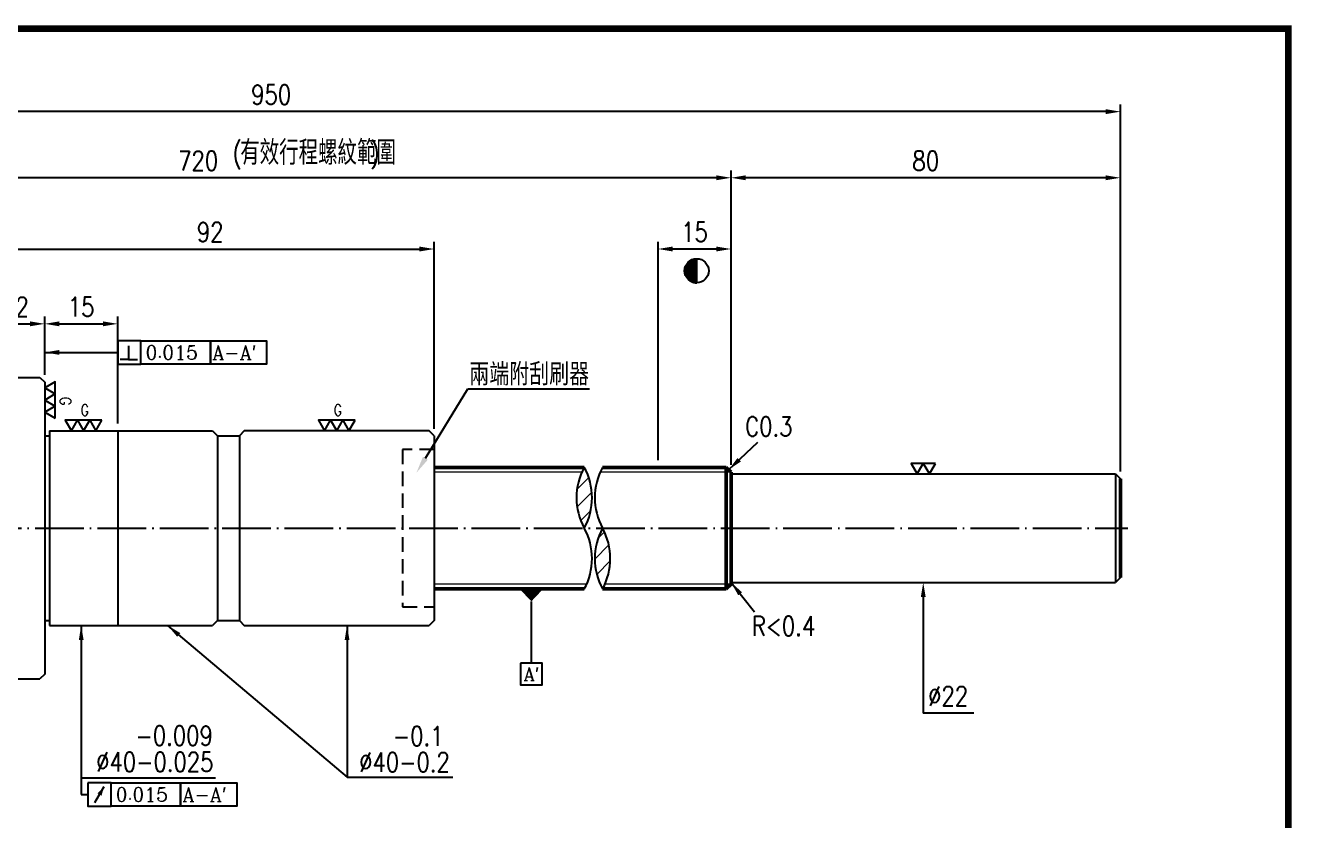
# Model space of a CAD drawing. Header units: millimetres. Extents: x 1056 to 1476, y 85 to 383.
# Drawn here: x 1216.2 to 1476.4, y 219.7 to 383.2 of the extents above; entities that cross this region are included whole.
import ezdxf
from ezdxf.enums import TextEntityAlignment as Align

# ---------------------------------------------------------------- set-up
doc = ezdxf.new("R2010")
doc.units = ezdxf.units.MM
doc.linetypes.add('C', pattern=[2.5625, 2, -0.25, 0.0625, -0.25])
doc.linetypes.add('H', pattern=[0.75, 0.5, -0.25])
for name, color, linetype in [('04', 4, 'Continuous'), ('05', 5, 'H'), ('C', 1, 'C'), ('CK_LEVEL_1', 7, 'Continuous')]:
    doc.layers.add(name, color=color, linetype=linetype)
for name, color, linetype, lineweight in [('AM_5', 3, 'Continuous', 25), ('群組1-AM_0', 7, 'Continuous', 50), ('群組1-AM_5', 3, 'Continuous', 25)]:
    doc.layers.add(name, color=color, linetype=linetype, lineweight=lineweight)
doc.styles.add('ROMANC', font='romanc')
doc.styles.add('SIMPLEX', font='simplex.shx', dxfattribs={"width": 0.8, "height": 4})
doc.styles.get("Standard").update_dxf_attribs({"font": 'txt.shx', "height": 4, "bigfont": 'CHINESET.SHX'})
doc.dimstyles.get("Standard").update_dxf_attribs({"dimscale": 0, "dimtxt": 4, "dimasz": 3, "dimexe": 1.5, "dimexo": 1.5, "dimgap": 1.5, "dimtad": 1, "dimdec": 3, "dimrnd": 0.0005, "dimdsep": 46, "dimtxsty": 'SIMPLEX', "dimcen": 0.09, "dimclrd": 6, "dimclre": 6, "dimclrt": 3, "dimadec": 1, "dimazin": 2, "dimtp": -0.1, "dimtm": 0.2, "dimtfac": 1, "dimtdec": 3, "dimtmove": 2, "dimatfit": 3, "dimfxl": 0, "dimtvp": 0.790698, "dimtolj": 1, "dimarcsym": 0})
doc.dimstyles.new('STANDARD$7', dxfattribs={"dimscale": 0, "dimtxt": 4, "dimasz": 3, "dimexe": 1.5, "dimexo": 1.5, "dimgap": 1.5, "dimtad": 1, "dimdec": 3, "dimrnd": 0.0005, "dimdsep": 46, "dimtxsty": 'SIMPLEX', "dimcen": 0.09, "dimclrd": 6, "dimclre": 6, "dimclrt": 3, "dimadec": 1, "dimazin": 2, "dimtp": -0.1, "dimtm": 0.2, "dimtfac": 1, "dimtdec": 3, "dimtmove": 2, "dimatfit": 3, "dimfxl": 0, "dimtvp": 0.790698, "dimtolj": 1, "dimarcsym": 0})

# ---------------------------------------------------------------- blocks, each defined once
blk = doc.blocks.new('yuju-偏擺')
at = {"layer": '04'}
blk.add_line((1.87, -2.16), (4.37, 2.16), dxfattribs=at)
for points in [[(0, 3.12), (0, -3.12), (6.24, -3.12), (6.24, 3.12)], [(6.24, -3.12), (6.24, 3.12), (24.95, 3.12), (24.95, -3.12)], [(24.95, -3.12), (24.95, 3.12), (40.07, 3.12), (40.07, -3.12)]]:
    blk.add_lwpolyline(points, close=True, dxfattribs=at)
blk.add_lwpolyline([(4.37, 2.16, 0, 1.25, 0), (3.12, 0, 1.25, 1.25, 0)], format="xyseb", dxfattribs=at)
at = {"layer": '04', "style": 'ROMANC'}
for tag, p in [('0.015', (7.47, -1.87)), ("A-A'", (25.43, -1.87))]:
    blk.add_attdef(tag, p, '', height=3.74, dxfattribs=at)
blk = doc.blocks.new("0.015a-a'1")
at = {"lineweight": 0, "xscale": 1.012500000000045, "yscale": 1.012499999999989, "zscale": 1.0125}
blk.add_blockref('yuju-偏擺', (0, 0), dxfattribs=at).add_auto_attribs({"A-A'": "A-A'", '0.015': '0.015'})
blk = doc.blocks.new('*D53')
at = {"layer": 'AM_5', "color": 6, "lineweight": -2}
for p, q in [((1092.3, 292.79), (1092.3, 366.91)), ((1441.23, 291.44), (1441.23, 366.91)), ((1438.23, 365.41), (1095.3, 365.41))]:
    blk.add_line(p, q, dxfattribs=at)
at = {"layer": 'AM_5', "color": 6}
for points in [[(1095.3, 365.91), (1095.3, 364.91), (1092.3, 365.41)], [(1438.23, 365.91), (1438.23, 364.91), (1441.23, 365.41)]]:
    blk.add_solid(points, dxfattribs=at)
at = {"layer": 'Defpoints', "color": 0}
for p in [(1092.3, 365.41), (1092.3, 291.29), (1441.23, 289.94)]:
    blk.add_point(p, dxfattribs=at)
at = {"layer": 'AM_5', "color": 3, "insert": (1266.76, 368.91), "char_height": 4, "attachment_point": 5, "style": 'SIMPLEX'}
blk.add_mtext('\\A1;950', dxfattribs=at)
blk = doc.blocks.new('*D54')
at = {"layer": 'AM_5', "color": 6, "lineweight": -2}
for p, q in [((1142.3, 293.79), (1142.3, 353.31)), ((1358.23, 351.81), (1145.3, 351.81)), ((1361.23, 292.79), (1361.23, 353.31))]:
    blk.add_line(p, q, dxfattribs=at)
at = {"layer": 'AM_5', "color": 6}
for points in [[(1145.3, 352.31), (1145.3, 351.31), (1142.3, 351.81)], [(1358.23, 352.31), (1358.23, 351.31), (1361.23, 351.81)]]:
    blk.add_solid(points, dxfattribs=at)
at = {"layer": 'Defpoints', "color": 0}
for p in [(1142.3, 351.81), (1142.3, 292.29), (1361.23, 291.29)]:
    blk.add_point(p, dxfattribs=at)
at = {"layer": 'AM_5', "color": 3, "insert": (1251.76, 355.31), "char_height": 4, "attachment_point": 5, "style": 'SIMPLEX'}
blk.add_mtext('\\A1;720', dxfattribs=at)
blk = doc.blocks.new('*D50')
at = {"layer": 'AM_5', "color": 6, "lineweight": -2}
for p, q in [((1208.21, 311.29), (1208.21, 338.67)), ((1300.21, 300.19), (1300.21, 338.67)), ((1211.21, 337.17), (1297.21, 337.17))]:
    blk.add_line(p, q, dxfattribs=at)
at = {"layer": 'AM_5', "color": 6}
for points in [[(1211.21, 337.67), (1211.21, 336.67), (1208.21, 337.17)], [(1297.21, 337.67), (1297.21, 336.67), (1300.21, 337.17)]]:
    blk.add_solid(points, dxfattribs=at)
at = {"layer": 'Defpoints', "color": 0}
for p in [(1300.21, 337.17), (1208.21, 309.79), (1300.21, 298.69)]:
    blk.add_point(p, dxfattribs=at)
at = {"layer": 'AM_5', "color": 3, "insert": (1254.21, 340.67), "char_height": 4, "attachment_point": 5, "style": 'SIMPLEX'}
blk.add_mtext('\\A1;92', dxfattribs=at)
blk = doc.blocks.new('*D51')
at = {"layer": 'AM_5', "color": 6, "lineweight": -2}
for p, q in [((1208.21, 311.29), (1208.21, 323.29)), ((1220.21, 311.29), (1220.21, 323.29)), ((1211.21, 321.79), (1217.21, 321.79))]:
    blk.add_line(p, q, dxfattribs=at)
at = {"layer": 'AM_5', "color": 6}
for points in [[(1211.21, 322.29), (1211.21, 321.29), (1208.21, 321.79)], [(1217.21, 322.29), (1217.21, 321.29), (1220.21, 321.79)]]:
    blk.add_solid(points, dxfattribs=at)
at = {"layer": 'Defpoints', "color": 0}
for p in [(1220.21, 321.79), (1208.21, 309.79), (1220.21, 309.79)]:
    blk.add_point(p, dxfattribs=at)
at = {"layer": 'AM_5', "color": 3, "insert": (1214.21, 325.29), "char_height": 4, "attachment_point": 5, "style": 'SIMPLEX'}
blk.add_mtext('\\A1;12', dxfattribs=at)
blk = doc.blocks.new('*D52')
at = {"layer": 'AM_5', "color": 6, "lineweight": -2}
for p, q in [((1220.21, 311.29), (1220.21, 323.29)), ((1235.21, 301.29), (1235.21, 323.29)), ((1223.21, 321.79), (1232.21, 321.79))]:
    blk.add_line(p, q, dxfattribs=at)
at = {"layer": 'AM_5', "color": 6}
for points in [[(1223.21, 322.29), (1223.21, 321.29), (1220.21, 321.79)], [(1232.21, 322.29), (1232.21, 321.29), (1235.21, 321.79)]]:
    blk.add_solid(points, dxfattribs=at)
at = {"layer": 'Defpoints', "color": 0}
for p in [(1235.21, 321.79), (1220.21, 309.79), (1235.21, 299.79)]:
    blk.add_point(p, dxfattribs=at)
at = {"layer": 'AM_5', "color": 3, "insert": (1227.71, 325.29), "char_height": 4, "attachment_point": 5, "style": 'SIMPLEX'}
blk.add_mtext('\\A1;15', dxfattribs=at)
blk = doc.blocks.new('*D55')
at = {"layer": 'Defpoints', "color": 0}
for p in [(1346.23, 337.17), (1346.23, 292.29), (1361.23, 291.29)]:
    blk.add_point(p, dxfattribs=at)
at = {"layer": '群組1-AM_5', "color": 6, "lineweight": -2}
for p, q in [((1346.23, 293.79), (1346.23, 338.67)), ((1361.23, 292.79), (1361.23, 338.67)), ((1358.23, 337.17), (1349.23, 337.17))]:
    blk.add_line(p, q, dxfattribs=at)
at = {"layer": '群組1-AM_5', "color": 6}
for points in [[(1349.23, 337.67), (1349.23, 336.67), (1346.23, 337.17)], [(1358.23, 337.67), (1358.23, 336.67), (1361.23, 337.17)]]:
    blk.add_solid(points, dxfattribs=at)
at = {"layer": '群組1-AM_5', "color": 3, "insert": (1353.73, 340.67), "char_height": 4, "attachment_point": 5, "style": 'SIMPLEX'}
blk.add_mtext('\\A1;15', dxfattribs=at)
blk = doc.blocks.new('*X44')
at = {"color": 0}
for p, q in [((509.52, 88.35), (512.19, 88.35)), ((509.58, 88.4), (512.19, 88.4)), ((509.64, 88.45), (512.19, 88.45)), ((509.7, 88.5), (512.19, 88.5)), ((509.76, 88.55), (512.19, 88.55)), ((509.83, 88.6), (512.19, 88.6)), ((509.9, 88.65), (512.19, 88.65)), ((509.97, 88.7), (512.19, 88.7)), ((510.05, 88.75), (512.19, 88.75)), ((510.13, 88.8), (512.19, 88.8)), ((510.22, 88.85), (512.19, 88.85)), ((510.31, 88.9), (512.19, 88.9)), ((510.41, 88.95), (512.19, 88.95)), ((510.51, 89), (512.19, 89)), ((510.62, 89.05), (512.19, 89.05)), ((510.75, 89.1), (512.19, 89.1)), ((510.89, 89.15), (512.19, 89.15)), ((511.04, 89.2), (512.19, 89.2)), ((511.22, 89.25), (512.19, 89.25)), ((511.45, 89.3), (512.19, 89.3)), ((511.81, 89.35), (512.19, 89.35)), ((508.19, 85.6), (512.19, 85.6)), ((508.19, 85.55), (512.19, 85.55)), ((508.19, 85.5), (512.19, 85.5)), ((508.19, 85.45), (512.19, 85.45)), ((508.19, 85.4), (512.19, 85.4)), ((508.19, 85.35), (512.19, 85.35)), ((508.19, 85.3), (512.19, 85.3)), ((508.19, 85.25), (512.19, 85.25)), ((508.19, 85.2), (512.19, 85.2)), ((508.19, 85.15), (512.19, 85.15)), ((508.2, 85.7), (512.19, 85.7)), ((508.2, 85.65), (512.19, 85.65)), ((508.2, 85.1), (512.19, 85.1)), ((508.2, 85.05), (512.19, 85.05)), ((508.2, 85), (512.19, 85)), ((508.21, 85.8), (512.19, 85.8)), ((508.21, 85.75), (512.19, 85.75)), ((508.21, 84.95), (512.19, 84.95)), ((508.21, 84.9), (512.19, 84.9)), ((508.22, 85.9), (512.19, 85.9)), ((508.22, 85.85), (512.19, 85.85)), ((508.22, 84.85), (512.19, 84.85)), ((508.23, 85.95), (512.19, 85.95)), ((508.23, 84.8), (512.19, 84.8)), ((508.23, 84.75), (512.19, 84.75)), ((508.24, 86), (512.19, 86)), ((508.24, 84.7), (512.19, 84.7)), ((508.25, 86.1), (512.19, 86.1)), ((508.25, 86.05), (512.19, 86.05)), ((508.25, 84.65), (512.19, 84.65)), ((508.26, 86.15), (512.19, 86.15)), ((508.26, 84.6), (512.19, 84.6)), ((508.27, 86.2), (512.19, 86.2)), ((508.27, 84.55), (512.19, 84.55)), ((508.28, 84.5), (512.19, 84.5)), ((508.29, 86.25), (512.19, 86.25)), ((508.29, 84.45), (512.19, 84.45)), ((508.3, 86.3), (512.19, 86.3)), ((508.31, 86.35), (512.19, 86.35)), ((508.31, 84.4), (512.19, 84.4)), ((508.32, 86.4), (512.19, 86.4)), ((508.32, 84.35), (512.19, 84.35)), ((508.33, 84.3), (512.19, 84.3)), ((508.34, 86.45), (512.19, 86.45)), ((508.35, 86.5), (512.19, 86.5)), ((508.35, 84.25), (512.19, 84.25)), ((508.36, 84.2), (512.19, 84.2)), ((508.37, 86.55), (512.19, 86.55)), ((508.38, 86.6), (512.19, 86.6)), ((508.38, 84.15), (512.19, 84.15)), ((508.4, 86.65), (512.19, 86.65)), ((508.42, 86.7), (512.19, 86.7)), ((508.43, 86.75), (512.19, 86.75)), ((508.45, 86.8), (512.19, 86.8)), ((508.47, 86.85), (512.19, 86.85)), ((508.49, 86.9), (512.19, 86.9)), ((508.51, 86.95), (512.19, 86.95)), ((508.54, 87), (512.19, 87)), ((508.56, 87.05), (512.19, 87.05)), ((508.58, 87.1), (512.19, 87.1)), ((508.61, 87.15), (512.19, 87.15)), ((508.63, 87.2), (512.19, 87.2)), ((508.66, 87.25), (512.19, 87.25)), ((508.68, 87.3), (512.19, 87.3)), ((508.71, 87.35), (512.19, 87.35)), ((508.74, 87.4), (512.19, 87.4)), ((508.77, 87.45), (512.19, 87.45)), ((508.8, 87.5), (512.19, 87.5)), ((508.83, 87.55), (512.19, 87.55)), ((508.87, 87.6), (512.19, 87.6)), ((508.9, 87.65), (512.19, 87.65)), ((508.94, 87.7), (512.19, 87.7)), ((508.97, 87.75), (512.19, 87.75)), ((509.01, 87.8), (512.19, 87.8)), ((509.05, 87.85), (512.19, 87.85)), ((509.09, 87.9), (512.19, 87.9)), ((509.13, 87.95), (512.19, 87.95)), ((509.18, 88), (512.19, 88)), ((509.22, 88.05), (512.19, 88.05)), ((509.27, 88.1), (512.19, 88.1)), ((509.31, 88.15), (512.19, 88.15)), ((509.36, 88.2), (512.19, 88.2)), ((509.41, 88.25), (512.19, 88.25)), ((509.47, 88.3), (512.19, 88.3)), ((508.39, 84.1), (512.19, 84.1)), ((508.41, 84.05), (512.19, 84.05)), ((508.43, 84), (512.19, 84)), ((508.45, 83.95), (512.19, 83.95)), ((508.47, 83.9), (512.19, 83.9)), ((508.49, 83.85), (512.19, 83.85)), ((508.51, 83.8), (512.19, 83.8)), ((508.53, 83.75), (512.19, 83.75)), ((508.55, 83.7), (512.19, 83.7)), ((508.57, 83.65), (512.19, 83.65)), ((508.6, 83.6), (512.19, 83.6)), ((508.62, 83.55), (512.19, 83.55)), ((508.65, 83.5), (512.19, 83.5)), ((508.68, 83.45), (512.19, 83.45)), ((508.7, 83.4), (512.19, 83.4)), ((508.73, 83.35), (512.19, 83.35)), ((508.76, 83.3), (512.19, 83.3)), ((508.79, 83.25), (512.19, 83.25)), ((508.83, 83.2), (512.19, 83.2)), ((508.86, 83.15), (512.19, 83.15)), ((508.89, 83.1), (512.19, 83.1)), ((508.93, 83.05), (512.19, 83.05)), ((508.96, 83), (512.19, 83)), ((509, 82.95), (512.19, 82.95)), ((509.04, 82.9), (512.19, 82.9)), ((509.08, 82.85), (512.19, 82.85)), ((509.12, 82.8), (512.19, 82.8)), ((509.16, 82.75), (512.19, 82.75)), ((509.21, 82.7), (512.19, 82.7)), ((509.25, 82.65), (512.19, 82.65)), ((509.3, 82.6), (512.19, 82.6)), ((509.35, 82.55), (512.19, 82.55)), ((509.4, 82.5), (512.19, 82.5)), ((509.45, 82.45), (512.19, 82.45)), ((509.5, 82.4), (512.19, 82.4)), ((509.56, 82.35), (512.19, 82.35)), ((509.62, 82.3), (512.19, 82.3)), ((509.68, 82.25), (512.19, 82.25)), ((509.74, 82.2), (512.19, 82.2)), ((509.81, 82.15), (512.19, 82.15)), ((509.88, 82.1), (512.19, 82.1)), ((509.95, 82.05), (512.19, 82.05)), ((510.03, 82), (512.19, 82)), ((510.11, 81.95), (512.19, 81.95)), ((510.19, 81.9), (512.19, 81.9)), ((510.28, 81.85), (512.19, 81.85)), ((510.38, 81.8), (512.19, 81.8)), ((510.48, 81.75), (512.19, 81.75)), ((510.59, 81.7), (512.19, 81.7)), ((510.71, 81.65), (512.19, 81.65)), ((510.84, 81.6), (512.19, 81.6)), ((510.99, 81.55), (512.19, 81.55)), ((511.17, 81.5), (512.19, 81.5)), ((511.38, 81.45), (512.19, 81.45)), ((511.68, 81.4), (512.19, 81.4))]:
    blk.add_line(p, q, dxfattribs=at)
blk = doc.blocks.new('3')
at = {"color": 3}
blk.add_line((0, -3.17), (0, 3.9), dxfattribs=at)
blk.add_circle((0, 0.37), 3.53, dxfattribs=at)
at = {"color": 3, "xscale": 0.8837036040517887, "yscale": 0.8837036040515329, "zscale": 0.8837036040515802}
blk.add_blockref('*X44', (-452.62, -75.07), dxfattribs=at)
blk = doc.blocks.new('*D57')
at = {"layer": 'CK_LEVEL_1', "color": 6, "lineweight": -2}
for p, q in [((1361.23, 292.79), (1361.23, 353.31)), ((1438.23, 351.81), (1364.23, 351.81)), ((1441.23, 291.44), (1441.23, 353.31))]:
    blk.add_line(p, q, dxfattribs=at)
at = {"layer": 'CK_LEVEL_1', "color": 6}
for points in [[(1364.23, 352.31), (1364.23, 351.31), (1361.23, 351.81)], [(1438.23, 352.31), (1438.23, 351.31), (1441.23, 351.81)]]:
    blk.add_solid(points, dxfattribs=at)
at = {"layer": 'Defpoints', "color": 0}
for p in [(1361.23, 351.81), (1361.23, 291.29), (1441.23, 289.94)]:
    blk.add_point(p, dxfattribs=at)
at = {"layer": 'CK_LEVEL_1', "color": 3, "insert": (1401.23, 355.31), "char_height": 4, "attachment_point": 5, "style": 'SIMPLEX'}
blk.add_mtext('\\A1;80', dxfattribs=at)

msp = doc.modelspace()

# ---------------------------------------------------------------- hatches: boundary and pattern name
at = {"lineweight": 0}
h = msp.add_hatch(dxfattribs=at)
h.set_pattern_fill('ANSI31', color=4, scale=0.8, style=0)
h.set_pattern_definition([(45, (-503.6456, -11.6355), (-1.7960512, 1.7960512), [])])
h.paths.add_polyline_path([(1331.0821, 279.7929, 0.23349031), (1331.576, 291.2929), (1330.5882, 291.2929, 0.23349031)])
h.paths.add_polyline_path([(1334.8294, 279.7929, 0.23349031), (1334.3355, 268.2929), (1335.3233, 268.2929, 0.23349031)])

# ---------------------------------------------------------------- linework, layer by layer
for p, q in [((1209.2096, 310.7929), (1219.2096, 310.7929)), ((1219.2096, 310.7929), (1220.2096, 309.7929)), ((1220.2096, 309.7929), (1220.2096, 249.7929)), ((1221.2096, 299.7929), (1221.2096, 259.7929)), ((1221.2096, 299.7929), (1235.2096, 299.7929)), ((1235.2096, 299.7929), (1235.2096, 259.7929)), ((1254.7096, 299.7929), (1255.7096, 298.7929)), ((1261.2096, 299.7929), (1260.2096, 298.7929)), ((1300.2096, 298.7929), (1299.2096, 299.7929)), ((1220.2096, 298.7929), (1221.2096, 298.7929)), ((1255.7096, 298.7929), (1255.7096, 260.7929)), ((1255.7096, 298.7929), (1260.2096, 298.7929)), ((1260.2096, 298.7929), (1260.2096, 260.7929)), ((1300.2096, 298.7929), (1300.2096, 260.7929)), ((1361.2337, 290.9429), (1440.2337, 290.9429)), ((1361.2337, 268.6429), (1440.2337, 268.6429)), ((1220.2096, 260.7929), (1221.2096, 260.7929)), ((1255.7096, 260.7929), (1254.7096, 259.7929)), ((1255.7096, 260.7929), (1260.2096, 260.7929)), ((1260.2096, 260.7929), (1261.2096, 259.7929)), ((1300.2096, 260.7929), (1299.2096, 259.7929)), ((1221.2096, 259.7929), (1235.2096, 259.7929)), ((1209.2096, 248.7929), (1219.2096, 248.7929)), ((1220.2096, 249.7929), (1219.2096, 248.7929))]:
    msp.add_line(p, q)
at = {"color": 6}
for p, q in [((1298.4329, 294.1649), (1307.1845, 308.4429)), ((1307.1845, 308.4429), (1308.3531, 308.4429)), ((1308.3531, 308.4429), (1332.1456, 308.4429)), ((1227.7096, 228.4484), (1227.7096, 225.029)), ((1227.7096, 228.4484), (1228.7076, 228.4484)), ((1228.7076, 228.4484), (1255.2996, 228.4484)), ((1282.3517, 228.5992), (1283.9249, 228.5992)), ((1282.3517, 228.5992), (1285.8517, 228.5992)), ((1283.9249, 228.5992), (1304.0391, 228.5992)), ((1227.7096, 225.029), (1229.0794, 225.029))]:
    msp.add_line(p, q, dxfattribs=at)
at = {"color": 4, "lineweight": 0}
for p, q in [((1330.5882, 291.2929), (1300.2096, 291.2929)), ((1361.2337, 291.2929), (1334.3355, 291.2929)), ((1331.576, 268.2929), (1300.2096, 268.2929)), ((1361.2337, 268.2929), (1335.3233, 268.2929))]:
    msp.add_line(p, q, dxfattribs=at)
at = {"const_width": 1.3946}
msp.add_lwpolyline([(1056.2803, 85.2957), (1475.7386, 85.2957), (1475.7386, 382.4567), (1056.2803, 382.4567)], close=True, dxfattribs=at)
at = {"color": 3}
for points in [[(1222.3823, 307.3857), (1222.3823, 309.8945), (1220.2096, 308.6401)], [(1222.3823, 304.8768), (1222.3823, 307.3857), (1220.2096, 306.1313)], [(1222.3823, 302.368), (1222.3823, 304.8768), (1220.2096, 303.6224)], [(1226.9552, 301.9656), (1224.4464, 301.9656), (1225.7008, 299.7929)], [(1229.464, 301.9656), (1226.9552, 301.9656), (1228.2096, 299.7929)], [(1231.9728, 301.9656), (1229.464, 301.9656), (1230.7184, 299.7929)], [(1278.9552, 301.9656), (1276.4464, 301.9656), (1277.7008, 299.7929)], [(1281.464, 301.9656), (1278.9552, 301.9656), (1280.2096, 299.7929)], [(1283.9728, 301.9656), (1281.464, 301.9656), (1282.7184, 299.7929)], [(1400.7337, 293.1156), (1398.2249, 293.1156), (1399.4793, 290.9429)], [(1403.2425, 293.1156), (1400.7337, 293.1156), (1401.9881, 290.9429)]]:
    msp.add_lwpolyline(points, close=True, dxfattribs=at)
at = {"color": 6}
msp.add_solid([(1298.9296, 293.859), (1297.9362, 294.4708), (1296.5975, 291.1847)], dxfattribs=at)
at = {"layer": '04'}
for p, q in [((1237.4282, 317.2989), (1237.4282, 314.4834)), ((1237.4282, 314.4834), (1235.7042, 314.4834)), ((1237.4282, 314.4834), (1239.2517, 314.4834)), ((1320.2096, 252.064), (1320.2096, 264.7425))]:
    msp.add_line(p, q, dxfattribs=at)
for points in [[(1235.2096, 318.2985), (1235.2096, 313.534), (1239.9742, 313.534), (1239.9742, 318.2985)], [(1239.9742, 313.534), (1239.9742, 318.2985), (1254.2679, 318.2985), (1254.2679, 313.534)], [(1254.2679, 313.534), (1254.2679, 318.2985), (1265.8164, 318.2985), (1265.8164, 313.534)], [(1317.968, 252.064), (1317.968, 247.5807), (1322.4512, 247.5807), (1322.4512, 252.064)]]:
    msp.add_lwpolyline(points, close=True, dxfattribs=at)
msp.add_lwpolyline([(1320.2096, 264.7425, 0, 4.8419, 0), (1320.2096, 267.2929, 4.8419, 4.8419, 0)], format="xyseb", dxfattribs=at)
at = {"layer": '05', "ltscale": 6}
for p, q in [((1293.7096, 295.9429), (1293.7096, 263.6429)), ((1300.2096, 295.9429), (1293.7096, 295.9429)), ((1293.7096, 263.6429), (1300.2096, 263.6429))]:
    msp.add_line(p, q, dxfattribs=at)
at = {"layer": 'C', "ltscale": 5}
msp.add_line((1090.0994, 279.7929), (1442.7885, 279.7929), dxfattribs=at)
at = {"layer": 'CK_LEVEL_1'}
for p, q in [((1235.2096, 299.7929), (1254.7096, 299.7929)), ((1299.2096, 299.7929), (1261.2096, 299.7929)), ((1440.2337, 290.9429), (1441.2337, 289.9429)), ((1440.2337, 290.9429), (1440.2337, 268.6429)), ((1441.2337, 269.6429), (1440.2337, 268.6429)), ((1235.2096, 259.7929), (1254.7096, 259.7929)), ((1261.2096, 259.7929), (1299.2096, 259.7929))]:
    msp.add_line(p, q, dxfattribs=at)
at = {"layer": 'CK_LEVEL_1', "color": 6}
for p in [(1400.7337, 265.6429), (1411.1011, 241.7835)]:
    msp.add_line(p, (1400.7337, 241.7835), dxfattribs=at)
at = {"layer": 'CK_LEVEL_1'}
for centre, start, end in [((1342.477, 286.0429), 151.255643, 208.744357), ((1319.6872, 286.0429), 331.255643, 28.744357), ((1346.2243, 286.0429), 151.255643, 208.744357), ((1319.6872, 273.5429), 331.255643, 28.744357), ((1346.2243, 273.5429), 151.255643, 208.744357), ((1323.4345, 273.5429), 331.255643, 28.744357)]:
    msp.add_arc(centre, 12.9964, start, end, dxfattribs=at)
at = {"layer": 'CK_LEVEL_1', "color": 6}
msp.add_solid([(1400.2337, 265.6429), (1401.2337, 265.6429), (1400.7337, 268.6429)], dxfattribs=at)
at = {"layer": '群組1-AM_0'}
for p, q in [((1300.2096, 292.2929), (1331.0821, 292.2929)), ((1334.8294, 292.2929), (1360.2337, 292.2929)), ((1360.2337, 292.2929), (1360.2337, 267.2929)), ((1360.2337, 292.2929), (1361.2337, 291.2929)), ((1361.2337, 291.2929), (1361.2337, 268.2929)), ((1441.2337, 289.9429), (1441.2337, 269.6429)), ((1361.2337, 268.2929), (1360.2337, 267.2929)), ((1300.2096, 267.2929), (1331.0821, 267.2929)), ((1334.8294, 267.2929), (1360.2337, 267.2929))]:
    msp.add_line(p, q, dxfattribs=at)

# ---------------------------------------------------------------- block references
at = {"lineweight": 0, "xscale": 0.7544900000000325, "yscale": 0.7544899999999757, "zscale": 0.75449}
msp.add_blockref("0.015a-a'1", (1229.0794, 225.029), dxfattribs=at)
at = {"layer": 'CK_LEVEL_1', "lineweight": 0, "xscale": 0.7000000000000455, "yscale": 0.6999999999999886, "zscale": 0.7}
msp.add_blockref('3', (1354.1764, 332.4467), dxfattribs=at)

# ---------------------------------------------------------------- texts
at = {"style": 'SIMPLEX', "width": 0.8}
msp.add_text('(           )', height=4, dxfattribs=at).set_placement((1258.7862, 354.8926))
at = {"width": 0.8}
msp.add_text('有效行程螺紋範圍', height=5, dxfattribs=at).set_placement((1260.3845, 354.4802))
at = {"color": 3, "width": 0.9}
msp.add_text('兩端附刮刷器', height=4.56237, dxfattribs=at).set_placement((1307.4464, 309.136))
at = {"color": 3, "style": 'SIMPLEX', "width": 0.8}
msp.add_text('G', height=2.3249, rotation=270, dxfattribs=at).set_placement((1224.4812, 306.7369), align=Align.MIDDLE_LEFT)
for p in [(1227.604, 304.0645), (1279.604, 304.0645)]:
    msp.add_text('G', height=2.3249, dxfattribs=at).set_placement(p, align=Align.MIDDLE_LEFT)
at = {"layer": '04', "style": 'ROMANC'}
for tag, p, s, height in [('0.015', (1240.9176, 314.4851), '0.00', 2.85875), ("A-A'", (1254.635, 314.4851), 'A', 2.8587), ("A'", (1318.5957, 248.4757), 'A', 2.6899)]:
    msp.add_attdef(tag, p, s, height=height, dxfattribs=at)
at = {"layer": 'CK_LEVEL_1', "color": 3, "char_height": 4, "width": 11.78141, "attachment_point": 1, "style": 'SIMPLEX'}
for s, insert in [('C0.3', (1364.1248, 302.6876)), ('R<0.4', (1365.5313, 261.672))]:
    msp.add_mtext(s, dxfattribs=dict(at, insert=insert))
at = {"layer": 'CK_LEVEL_1', "color": 3, "char_height": 4, "attachment_point": 9, "style": 'SIMPLEX'}
for s, insert in [('%%C22', (1409.9392, 243.2597)), ('-0.009', (1254.7387, 235.1332)), ('-0.1', (1302.1424, 235.0507)), ('%%c40-0.025', (1254.9072, 229.749)), ('%%c40-0.2', (1303.4643, 229.6935))]:
    msp.add_mtext(s, dxfattribs=dict(at, insert=insert))

# ---------------------------------------------------------------- dimensions: what is measured, and where the dimension line sits
at = {"layer": 'AM_5'}
for base, p1, p2, text, picture, middle in [((1092.2962, 365.4146), (1441.2337, 289.9429), (1092.2962, 291.2929), '950', '*D53', (1266.7649, 365.4146)), ((1142.2962, 351.808), (1361.2337, 291.2929), (1142.2962, 292.2929), '720', '*D54', (1251.7649, 351.808))]:
    dim = msp.add_linear_dim(base=base, p1=p1, p2=p2, text=text, dimstyle='Standard', override={"dimscale": 1, "dimrnd": 0, "dimadec": 3, "dimtmove": 0}, dxfattribs=at)
    dim.commit()
    dim.dimension.update_dxf_attribs({"geometry": picture, "text_midpoint": middle, "dimtype": 160})
dim = msp.add_linear_dim(base=(1300.2096, 337.166), p1=(1208.2096, 309.7929), p2=(1300.2096, 298.6929), dimstyle='Standard', override={"dimscale": 1, "dimgap": 1.5, "dimrnd": 0, "dimadec": 3, "dimtmove": 0}, dxfattribs=at)
dim.commit()
dim.dimension.update_dxf_attribs({"geometry": '*D50', "text_midpoint": (1254.2096, 337.166), "dimtype": 160})
for base, p1, p2, picture, middle in [((1220.2096, 321.7929), (1208.2096, 309.7929), (1220.2096, 309.7929), '*D51', (1214.2096, 325.2929)), ((1235.2096, 321.7929), (1220.2096, 309.7929), (1235.2096, 299.7929), '*D52', (1227.7096, 325.2929))]:
    dim = msp.add_linear_dim(base=base, p1=p1, p2=p2, dimstyle='Standard', override={"dimscale": 1, "dimrnd": 0, "dimadec": 3, "dimtmove": 0}, dxfattribs=at)
    dim.commit()
    dim.dimension.update_dxf_attribs({"geometry": picture, "text_midpoint": middle})
at = {"layer": 'CK_LEVEL_1'}
dim = msp.add_linear_dim(base=(1361.2337, 351.808), p1=(1441.2337, 289.9429), p2=(1361.2337, 291.2929), dimstyle='Standard', override={"dimscale": 1}, dxfattribs=at)
dim.commit()
dim.dimension.update_dxf_attribs({"geometry": '*D57', "text_midpoint": (1401.2337, 355.308)})
at = {"layer": '群組1-AM_5'}
dim = msp.add_linear_dim(base=(1346.2337, 337.166), p1=(1361.2337, 291.2929), p2=(1346.2337, 292.2929), dimstyle='Standard', override={"dimscale": 1}, dxfattribs=at)
dim.commit()
dim.dimension.update_dxf_attribs({"geometry": '*D55', "text_midpoint": (1353.7337, 340.666)})

# ---------------------------------------------------------------- leaders
at = {"layer": 'CK_LEVEL_1'}
for points in [[(1220.2096, 315.9162), (1235.2096, 315.9162)], [(1360.7337, 291.7929), (1366.7487, 297.4776)], [(1361.2337, 268.6429), (1366.0671, 262.5982)], [(1227.7096, 259.7929), (1227.7096, 228.4484)], [(1245.4596, 259.7929), (1282.3323, 228.5992)], [(1282.3323, 259.7929), (1282.3517, 228.5992)]]:
    msp.add_leader(points, dimstyle='STANDARD$7', override={"dimscale": 1, "dimgap": 1.5, "dimtad": 0}, dxfattribs=at)

doc.saveas('drawing.dxf')
